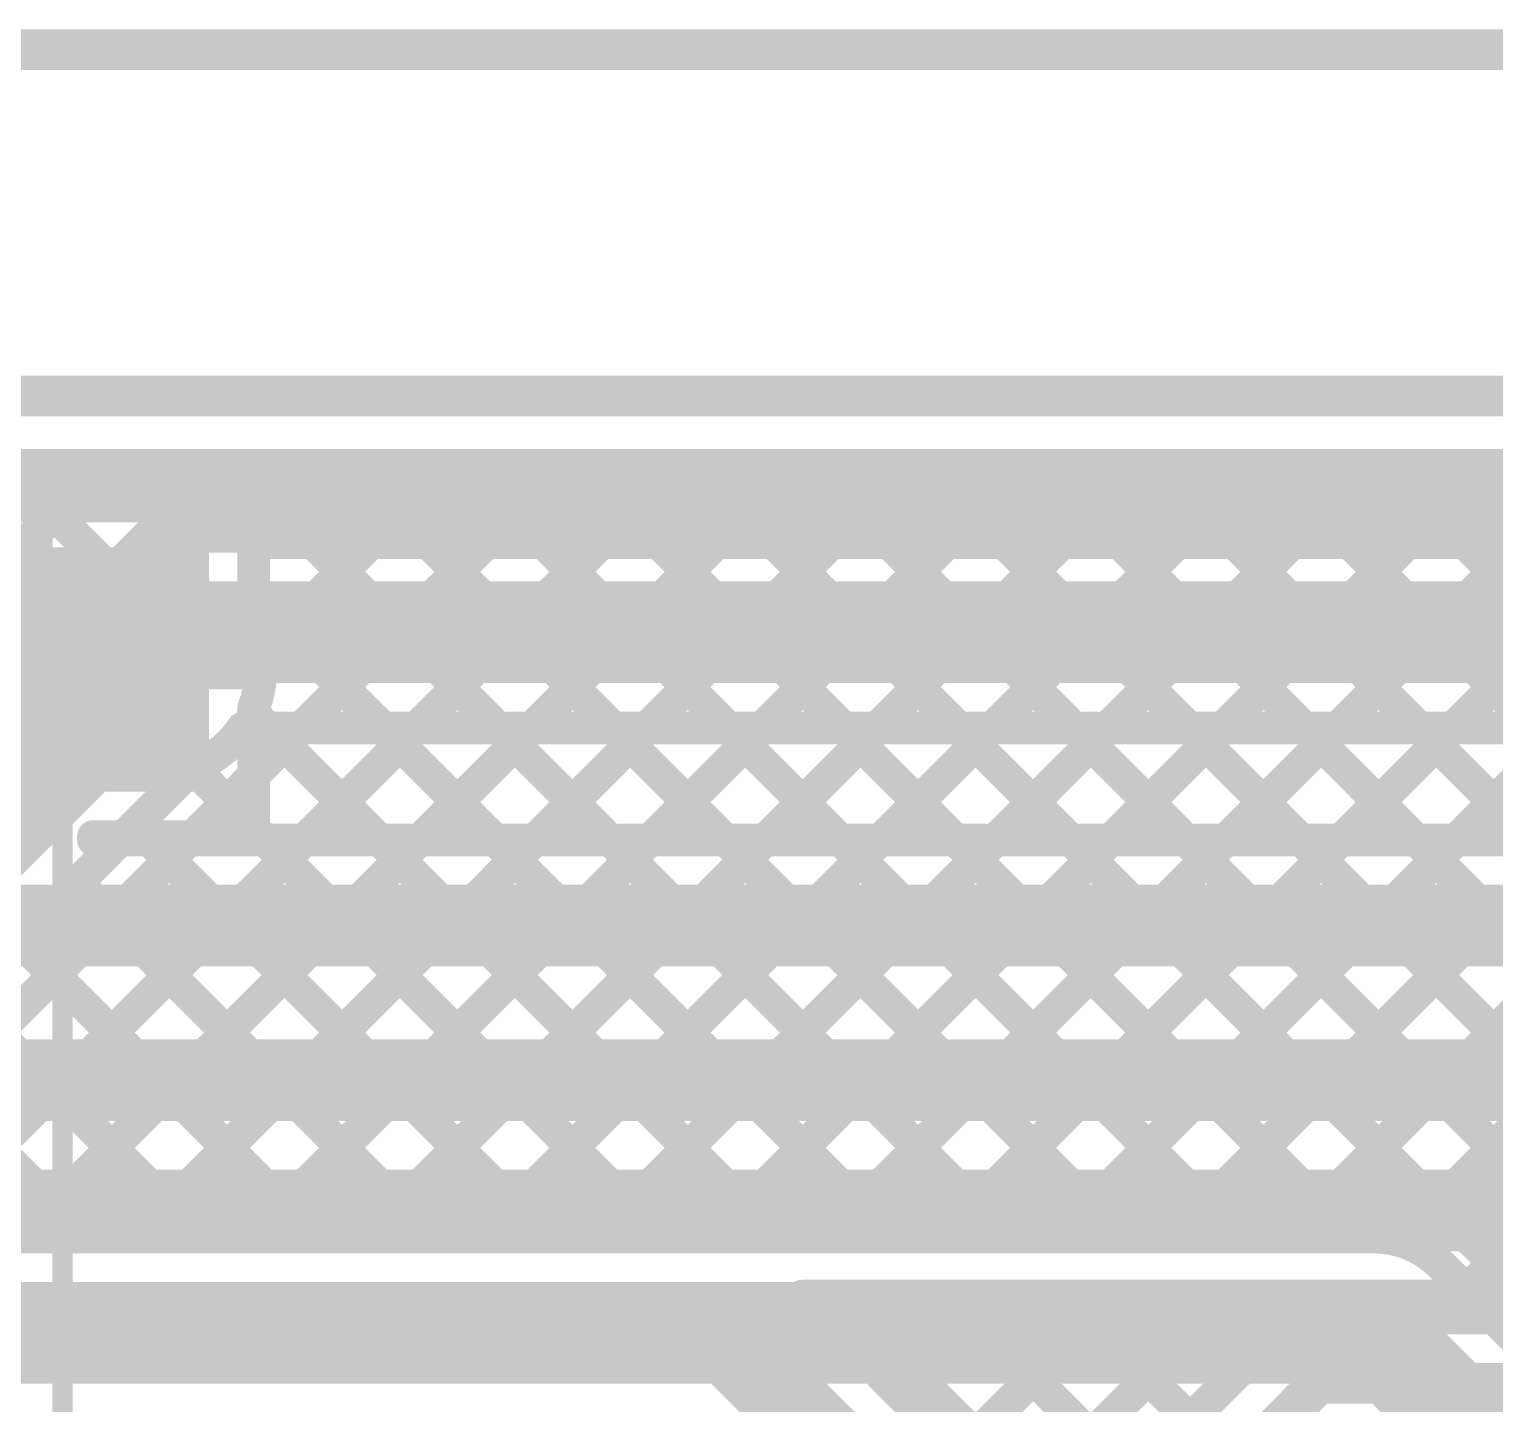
# Model space of a CAD drawing. Header units: millimetres. Extents: x 0.84 to 3.69, y 1.83 to 3.72.
# Drawn here: x 2.7799 to 3.1398, y 3.3596 to 3.697 of the extents above; entities that cross this region are included whole.
import ezdxf

# ---------------------------------------------------------------- set-up
doc = ezdxf.new("R2010")
doc.units = ezdxf.units.MM
doc.header["$MEASUREMENT"] = 0
for name, color, linetype in [('BottomLayer', 5, 'Continuous'), ('BottomSolder', 6, 'Continuous'), ('Mechanical1', 6, 'Continuous'), ('Mechanical2', 216, 'Continuous'), ('MultiLayer', 9, 'Continuous'), ('TopLayer', 1, 'Continuous'), ('TopOverlay', 2, 'Continuous'), ('TopPaste', 8, 'Continuous'), ('TopSolder', 216, 'Continuous'), ('ViaHoleLayer', 16, 'Continuous')]:
    doc.layers.add(name, color=color, linetype=linetype)

# ---------------------------------------------------------------- blocks, each defined once
blk = doc.blocks.new('24_TSSOP_33')
at = {"layer": 'TopLayer'}
for points in [[(-0.1437, 0.13189), (-0.08465, 0.13189), (-0.1437, 0.14961), (-0.08465, 0.14961)], [(0.08465, 0.13189), (0.1437, 0.13189), (0.08465, 0.14961), (0.1437, 0.14961)], [(-0.1437, 0.1063), (-0.08465, 0.1063), (-0.1437, 0.12402), (-0.08465, 0.12402)], [(0.08465, 0.1063), (0.1437, 0.1063), (0.08465, 0.12402), (0.1437, 0.12402)], [(-0.1437, 0.08071), (-0.08465, 0.08071), (-0.1437, 0.09843), (-0.08465, 0.09843)], [(0.08465, 0.08071), (0.1437, 0.08071), (0.08465, 0.09843), (0.1437, 0.09843)], [(-0.1437, 0.05512), (-0.08465, 0.05512), (-0.1437, 0.07283), (-0.08465, 0.07283)], [(0.08465, 0.05512), (0.1437, 0.05512), (0.08465, 0.07283), (0.1437, 0.07283)], [(-0.1437, 0.02953), (-0.08465, 0.02953), (-0.1437, 0.04724), (-0.08465, 0.04724)], [(0.08465, 0.02953), (0.1437, 0.02953), (0.08465, 0.04724), (0.1437, 0.04724)], [(-0.1437, 0.00394), (-0.08465, 0.00394), (-0.1437, 0.02165), (-0.08465, 0.02165)], [(0.08465, 0.00394), (0.1437, 0.00394), (0.08465, 0.02165), (0.1437, 0.02165)], [(-0.1437, -0.02165), (-0.08465, -0.02165), (-0.1437, -0.00394), (-0.08465, -0.00394)], [(0.08465, -0.02165), (0.1437, -0.02165), (0.08465, -0.00394), (0.1437, -0.00394)], [(-0.1437, -0.04724), (-0.08465, -0.04724), (-0.1437, -0.02953), (-0.08465, -0.02953)], [(0.08465, -0.04724), (0.1437, -0.04724), (0.08465, -0.02953), (0.1437, -0.02953)], [(-0.1437, -0.07283), (-0.08465, -0.07283), (-0.1437, -0.05512), (-0.08465, -0.05512)], [(0.08465, -0.07283), (0.1437, -0.07283), (0.08465, -0.05512), (0.1437, -0.05512)], [(-0.1437, -0.09843), (-0.08465, -0.09843), (-0.1437, -0.08071), (-0.08465, -0.08071)], [(0.08465, -0.09843), (0.1437, -0.09843), (0.08465, -0.08071), (0.1437, -0.08071)], [(-0.1437, -0.12402), (-0.08465, -0.12402), (-0.1437, -0.1063), (-0.08465, -0.1063)], [(0.08465, -0.12402), (0.1437, -0.12402), (0.08465, -0.1063), (0.1437, -0.1063)], [(-0.1437, -0.14961), (-0.08465, -0.14961), (-0.1437, -0.13189), (-0.08465, -0.13189)], [(0.08465, -0.14961), (0.1437, -0.14961), (0.08465, -0.13189), (0.1437, -0.13189)]]:
    blk.add_solid(points, dxfattribs=at)
at = {"layer": 'TopOverlay', "const_width": 0.005}
for points in [[(-0.079, 0.156), (0.077, 0.156)], [(-0.079, -0.156), (0.077, -0.156)]]:
    blk.add_lwpolyline(points, dxfattribs=at)
at = {"layer": 'TopOverlay'}
for points, const_width in [([(-0.08025, 0.156, 1), (-0.07775, 0.156, 1)], 0.0025), ([(0.07575, 0.156, 1), (0.07825, 0.156, 1)], 0.0025), ([(-0.15253, 0.143, 1), (-0.16147, 0.143, 1)], 0.01), ([(-0.16397, 0.143, 1), (-0.15897, 0.143, 1)], 0.005), ([(-0.15503, 0.143, 1), (-0.15003, 0.143, 1)], 0.005), ([(-0.08025, -0.156, 1), (-0.07775, -0.156, 1)], 0.0025), ([(0.07575, -0.156, 1), (0.07825, -0.156, 1)], 0.0025)]:
    blk.add_lwpolyline(points, format="xyb", close=True, dxfattribs=dict(at, const_width=const_width))
at = {"layer": 'TopPaste'}
for points in [[(-0.1437, 0.13189), (-0.08465, 0.13189), (-0.1437, 0.14961), (-0.08465, 0.14961)], [(0.08465, 0.13189), (0.1437, 0.13189), (0.08465, 0.14961), (0.1437, 0.14961)], [(-0.1437, 0.1063), (-0.08465, 0.1063), (-0.1437, 0.12402), (-0.08465, 0.12402)], [(0.08465, 0.1063), (0.1437, 0.1063), (0.08465, 0.12402), (0.1437, 0.12402)], [(-0.1437, 0.08071), (-0.08465, 0.08071), (-0.1437, 0.09843), (-0.08465, 0.09843)], [(0.08465, 0.08071), (0.1437, 0.08071), (0.08465, 0.09843), (0.1437, 0.09843)], [(-0.1437, 0.05512), (-0.08465, 0.05512), (-0.1437, 0.07283), (-0.08465, 0.07283)], [(0.08465, 0.05512), (0.1437, 0.05512), (0.08465, 0.07283), (0.1437, 0.07283)], [(-0.1437, 0.02953), (-0.08465, 0.02953), (-0.1437, 0.04724), (-0.08465, 0.04724)], [(0.08465, 0.02953), (0.1437, 0.02953), (0.08465, 0.04724), (0.1437, 0.04724)], [(-0.1437, 0.00394), (-0.08465, 0.00394), (-0.1437, 0.02165), (-0.08465, 0.02165)], [(0.08465, 0.00394), (0.1437, 0.00394), (0.08465, 0.02165), (0.1437, 0.02165)], [(-0.1437, -0.02165), (-0.08465, -0.02165), (-0.1437, -0.00394), (-0.08465, -0.00394)], [(0.08465, -0.02165), (0.1437, -0.02165), (0.08465, -0.00394), (0.1437, -0.00394)], [(-0.1437, -0.04724), (-0.08465, -0.04724), (-0.1437, -0.02953), (-0.08465, -0.02953)], [(0.08465, -0.04724), (0.1437, -0.04724), (0.08465, -0.02953), (0.1437, -0.02953)], [(-0.1437, -0.07283), (-0.08465, -0.07283), (-0.1437, -0.05512), (-0.08465, -0.05512)], [(0.08465, -0.07283), (0.1437, -0.07283), (0.08465, -0.05512), (0.1437, -0.05512)], [(-0.1437, -0.09843), (-0.08465, -0.09843), (-0.1437, -0.08071), (-0.08465, -0.08071)], [(0.08465, -0.09843), (0.1437, -0.09843), (0.08465, -0.08071), (0.1437, -0.08071)], [(-0.1437, -0.12402), (-0.08465, -0.12402), (-0.1437, -0.1063), (-0.08465, -0.1063)], [(0.08465, -0.12402), (0.1437, -0.12402), (0.08465, -0.1063), (0.1437, -0.1063)], [(-0.1437, -0.14961), (-0.08465, -0.14961), (-0.1437, -0.13189), (-0.08465, -0.13189)], [(0.08465, -0.14961), (0.1437, -0.14961), (0.08465, -0.13189), (0.1437, -0.13189)]]:
    blk.add_solid(points, dxfattribs=at)
at = {"layer": 'TopSolder'}
for points in [[(-0.1477, 0.12789), (-0.08065, 0.12789), (-0.1477, 0.15361), (-0.08065, 0.15361)], [(0.08065, 0.12789), (0.1477, 0.12789), (0.08065, 0.15361), (0.1477, 0.15361)], [(-0.1477, 0.1023), (-0.08065, 0.1023), (-0.1477, 0.12802), (-0.08065, 0.12802)], [(0.08065, 0.1023), (0.1477, 0.1023), (0.08065, 0.12802), (0.1477, 0.12802)], [(-0.1477, 0.07671), (-0.08065, 0.07671), (-0.1477, 0.10243), (-0.08065, 0.10243)], [(0.08065, 0.07671), (0.1477, 0.07671), (0.08065, 0.10243), (0.1477, 0.10243)], [(-0.1477, 0.05112), (-0.08065, 0.05112), (-0.1477, 0.07683), (-0.08065, 0.07683)], [(0.08065, 0.05112), (0.1477, 0.05112), (0.08065, 0.07683), (0.1477, 0.07683)], [(-0.1477, 0.02553), (-0.08065, 0.02553), (-0.1477, 0.05124), (-0.08065, 0.05124)], [(0.08065, 0.02553), (0.1477, 0.02553), (0.08065, 0.05124), (0.1477, 0.05124)], [(-0.1477, -0.00006), (-0.08065, -0.00006), (-0.1477, 0.02565), (-0.08065, 0.02565)], [(0.08065, -0.00006), (0.1477, -0.00006), (0.08065, 0.02565), (0.1477, 0.02565)], [(-0.1477, -0.02565), (-0.08065, -0.02565), (-0.1477, 0.00006), (-0.08065, 0.00006)], [(0.08065, -0.02565), (0.1477, -0.02565), (0.08065, 0.00006), (0.1477, 0.00006)], [(-0.1477, -0.05124), (-0.08065, -0.05124), (-0.1477, -0.02553), (-0.08065, -0.02553)], [(0.08065, -0.05124), (0.1477, -0.05124), (0.08065, -0.02553), (0.1477, -0.02553)], [(-0.1477, -0.07683), (-0.08065, -0.07683), (-0.1477, -0.05112), (-0.08065, -0.05112)], [(0.08065, -0.07683), (0.1477, -0.07683), (0.08065, -0.05112), (0.1477, -0.05112)], [(-0.1477, -0.10243), (-0.08065, -0.10243), (-0.1477, -0.07671), (-0.08065, -0.07671)], [(0.08065, -0.10243), (0.1477, -0.10243), (0.08065, -0.07671), (0.1477, -0.07671)], [(-0.1477, -0.12802), (-0.08065, -0.12802), (-0.1477, -0.1023), (-0.08065, -0.1023)], [(0.08065, -0.12802), (0.1477, -0.12802), (0.08065, -0.1023), (0.1477, -0.1023)], [(-0.1477, -0.15361), (-0.08065, -0.15361), (-0.1477, -0.12789), (-0.08065, -0.12789)], [(0.08065, -0.15361), (0.1477, -0.15361), (0.08065, -0.12789), (0.1477, -0.12789)]]:
    blk.add_solid(points, dxfattribs=at)

msp = doc.modelspace()

# ---------------------------------------------------------------- linework, layer by layer
at = {"layer": 'BottomLayer'}
for points, const_width in [([(2.56471, 3.58), (3.40422, 3.58)], 0.008), ([(2.70254, 3.4945), (2.78804, 3.58)], 0.008), ([(2.75568, 3.58), (2.78672, 3.54896)], 0.008), ([(2.78396, 3.58), (2.80042, 3.56354)], 0.008), ([(2.79936, 3.56304), (2.81633, 3.58)], 0.008), ([(2.81225, 3.58), (2.81975, 3.5725)], 0.008), ([(2.83711, 3.5725), (2.84461, 3.58)], 0.008), ([(2.84053, 3.58), (2.84803, 3.5725)], 0.008), ([(2.86539, 3.5725), (2.87289, 3.58)], 0.008), ([(2.86881, 3.58), (2.87632, 3.5725)], 0.008), ([(2.89368, 3.5725), (2.90118, 3.58)], 0.008), ([(2.8971, 3.58), (2.9046, 3.5725)], 0.008), ([(2.92196, 3.5725), (2.92946, 3.58)], 0.008), ([(2.92538, 3.58), (2.93288, 3.5725)], 0.008), ([(2.95025, 3.5725), (2.95775, 3.58)], 0.008), ([(2.95367, 3.58), (2.96117, 3.5725)], 0.008), ([(2.97853, 3.5725), (2.98603, 3.58)], 0.008), ([(2.98195, 3.58), (2.98945, 3.5725)], 0.008), ([(3.00681, 3.5725), (3.01432, 3.58)], 0.008), ([(3.01024, 3.58), (3.01774, 3.5725)], 0.008), ([(3.0351, 3.5725), (3.0426, 3.58)], 0.008), ([(3.03852, 3.58), (3.04602, 3.5725)], 0.008), ([(3.06338, 3.5725), (3.07088, 3.58)], 0.008), ([(3.0668, 3.58), (3.07431, 3.5725)], 0.008), ([(3.09167, 3.5725), (3.09917, 3.58)], 0.008), ([(3.09509, 3.58), (3.10259, 3.5725)], 0.008), ([(3.11995, 3.5725), (3.12745, 3.58)], 0.008), ([(3.12337, 3.58), (3.13087, 3.5725)], 0.008), ([(2.82, 3.5725), (3.39744, 3.5725)], 0.008), ([(2.811, 3.54), (2.811, 3.56181)], 0.01), ([(2.811, 3.54), (2.82, 3.549)], 0.025), ([(2.82, 3.549), (3.431, 3.549)], 0.025), ([(2.73082, 3.4945), (2.78796, 3.55164)], 0.008), ([(2.73227, 3.4945), (2.78683, 3.54907)], 0.008), ([(2.742, 3.471), (2.811, 3.54)], 0.025), ([(2.78919, 3.54), (2.811, 3.54)], 0.01), ([(2.811, 3.51819), (2.811, 3.54)], 0.01), ([(2.72168, 3.4005), (2.84668, 3.5255)], 0.008), ([(2.74996, 3.4005), (2.87496, 3.5255)], 0.008), ([(2.77825, 3.4005), (2.90325, 3.5255)], 0.008), ([(2.80653, 3.4005), (2.93153, 3.5255)], 0.008), ([(2.83235, 3.5255), (3.39744, 3.5255)], 0.008), ([(2.83481, 3.4005), (2.95981, 3.5255)], 0.008), ([(2.83846, 3.5255), (2.96346, 3.4005)], 0.008), ([(2.8631, 3.4005), (2.9881, 3.5255)], 0.008), ([(2.86675, 3.5255), (2.99175, 3.4005)], 0.008), ([(2.89138, 3.4005), (3.01638, 3.5255)], 0.008), ([(2.89503, 3.5255), (3.02003, 3.4005)], 0.008), ([(2.91967, 3.4005), (3.04467, 3.5255)], 0.008), ([(2.92332, 3.5255), (3.04831, 3.4005)], 0.008), ([(2.94795, 3.4005), (3.07295, 3.5255)], 0.008), ([(2.9516, 3.5255), (3.0766, 3.4005)], 0.008), ([(2.97624, 3.4005), (3.10124, 3.5255)], 0.008), ([(2.97988, 3.5255), (3.10488, 3.4005)], 0.008), ([(3.00452, 3.4005), (3.12952, 3.5255)], 0.008), ([(3.00817, 3.5255), (3.20817, 3.3255)], 0.008), ([(3.03281, 3.4005), (3.1578, 3.5255)], 0.008), ([(3.03645, 3.5255), (3.20896, 3.35299)], 0.008), ([(3.06109, 3.4005), (3.18609, 3.5255)], 0.008), ([(3.06474, 3.5255), (3.21106, 3.37918)], 0.008), ([(3.08937, 3.4005), (3.21437, 3.5255)], 0.008), ([(3.09302, 3.5255), (3.23127, 3.38725)], 0.008), ([(3.11669, 3.39953), (3.24266, 3.5255)], 0.008), ([(3.12131, 3.5255), (3.26294, 3.38387)], 0.008), ([(3.13284, 3.3874), (3.27094, 3.5255)], 0.008), ([(2.75863, 3.4544), (2.82007, 3.51583)], 0.008), ([(2.81996, 3.51572), (2.93518, 3.4005)], 0.008), ([(2.80581, 3.50158), (2.90689, 3.4005)], 0.008), ([(2.79167, 3.48744), (2.87861, 3.4005)], 0.008), ([(2.77753, 3.4733), (2.85032, 3.4005)], 0.008), ([(2.76339, 3.45915), (2.82204, 3.4005)], 0.008), ([(2.74635, 3.44791), (2.79376, 3.4005)], 0.008), ([(2.659, 3.4005), (3.11, 3.4005)], 0.008), ([(3.12663, 3.3936), (3.19473, 3.3255)], 0.008), ([(2.659, 3.377), (3.11, 3.377)], 0.025), ([(3.11, 3.377), (3.185, 3.302)], 0.025)]:
    msp.add_lwpolyline(points, dxfattribs=dict(at, const_width=const_width))
for points, const_width in [([(2.78196, 3.58, 1), (2.78596, 3.58, 1)], 0.004), ([(2.78604, 3.58, 1), (2.79004, 3.58, 1)], 0.004), ([(2.81025, 3.58, 1), (2.81425, 3.58, 1)], 0.004), ([(2.81433, 3.58, 1), (2.81833, 3.58, 1)], 0.004), ([(2.83853, 3.58, 1), (2.84253, 3.58, 1)], 0.004), ([(2.84261, 3.58, 1), (2.84661, 3.58, 1)], 0.004), ([(2.86681, 3.58, 1), (2.87081, 3.58, 1)], 0.004), ([(2.87089, 3.58, 1), (2.87489, 3.58, 1)], 0.004), ([(2.8951, 3.58, 1), (2.8991, 3.58, 1)], 0.004), ([(2.89918, 3.58, 1), (2.90318, 3.58, 1)], 0.004), ([(2.92338, 3.58, 1), (2.92738, 3.58, 1)], 0.004), ([(2.92746, 3.58, 1), (2.93146, 3.58, 1)], 0.004), ([(2.95167, 3.58, 1), (2.95567, 3.58, 1)], 0.004), ([(2.95575, 3.58, 1), (2.95975, 3.58, 1)], 0.004), ([(2.97995, 3.58, 1), (2.98395, 3.58, 1)], 0.004), ([(2.98403, 3.58, 1), (2.98803, 3.58, 1)], 0.004), ([(3.00824, 3.58, 1), (3.01224, 3.58, 1)], 0.004), ([(3.01232, 3.58, 1), (3.01632, 3.58, 1)], 0.004), ([(3.03652, 3.58, 1), (3.04052, 3.58, 1)], 0.004), ([(3.0406, 3.58, 1), (3.0446, 3.58, 1)], 0.004), ([(3.0648, 3.58, 1), (3.0688, 3.58, 1)], 0.004), ([(3.06888, 3.58, 1), (3.07288, 3.58, 1)], 0.004), ([(3.09309, 3.58, 1), (3.09709, 3.58, 1)], 0.004), ([(3.09717, 3.58, 1), (3.10117, 3.58, 1)], 0.004), ([(3.12137, 3.58, 1), (3.12537, 3.58, 1)], 0.004), ([(3.12545, 3.58, 1), (3.12945, 3.58, 1)], 0.004), ([(2.81775, 3.5725, 1), (2.82175, 3.5725, 1)], 0.004), ([(2.818, 3.5725, 1), (2.822, 3.5725, 1)], 0.004), ([(2.818, 3.5725, 1), (2.822, 3.5725, 1)], 0.004), ([(2.818, 3.5725, 1), (2.822, 3.5725, 1)], 0.004), ([(2.83511, 3.5725, 1), (2.83911, 3.5725, 1)], 0.004), ([(2.84603, 3.5725, 1), (2.85003, 3.5725, 1)], 0.004), ([(2.86339, 3.5725, 1), (2.86739, 3.5725, 1)], 0.004), ([(2.87432, 3.5725, 1), (2.87832, 3.5725, 1)], 0.004), ([(2.89168, 3.5725, 1), (2.89568, 3.5725, 1)], 0.004), ([(2.9026, 3.5725, 1), (2.9066, 3.5725, 1)], 0.004), ([(2.91996, 3.5725, 1), (2.92396, 3.5725, 1)], 0.004), ([(2.93088, 3.5725, 1), (2.93488, 3.5725, 1)], 0.004), ([(2.94825, 3.5725, 1), (2.95225, 3.5725, 1)], 0.004), ([(2.95917, 3.5725, 1), (2.96317, 3.5725, 1)], 0.004), ([(2.97653, 3.5725, 1), (2.98053, 3.5725, 1)], 0.004), ([(2.98745, 3.5725, 1), (2.99145, 3.5725, 1)], 0.004), ([(3.00481, 3.5725, 1), (3.00881, 3.5725, 1)], 0.004), ([(3.01574, 3.5725, 1), (3.01974, 3.5725, 1)], 0.004), ([(3.0331, 3.5725, 1), (3.0371, 3.5725, 1)], 0.004), ([(3.04402, 3.5725, 1), (3.04802, 3.5725, 1)], 0.004), ([(3.06138, 3.5725, 1), (3.06538, 3.5725, 1)], 0.004), ([(3.07231, 3.5725, 1), (3.07631, 3.5725, 1)], 0.004), ([(3.08967, 3.5725, 1), (3.09367, 3.5725, 1)], 0.004), ([(3.10059, 3.5725, 1), (3.10459, 3.5725, 1)], 0.004), ([(3.11795, 3.5725, 1), (3.12195, 3.5725, 1)], 0.004), ([(3.12887, 3.5725, 1), (3.13287, 3.5725, 1)], 0.004), ([(2.79736, 3.56304, 1), (2.80136, 3.56304, 1)], 0.004), ([(2.79842, 3.56354, 1), (2.80242, 3.56354, 1)], 0.004), ([(2.79993, 3.56417, 1), (2.80393, 3.56417, 1)], 0.004), ([(2.80137, 3.5656, 1), (2.80537, 3.5656, 1)], 0.004), ([(2.80138, 3.56562, 1), (2.80538, 3.56562, 1)], 0.004), ([(2.8085, 3.56181, 1), (2.8135, 3.56181, 1)], 0.005), ([(2.81375, 3.549, 1), (2.82625, 3.549, 1)], 0.0125), ([(2.81375, 3.549, 1), (2.82625, 3.549, 1)], 0.0125), ([(2.78472, 3.54896, 1), (2.78872, 3.54896, 1)], 0.004), ([(2.78483, 3.54907, 1), (2.78883, 3.54907, 1)], 0.004), ([(2.78483, 3.54907, 1), (2.78883, 3.54907, 1)], 0.004), ([(2.78596, 3.55164, 1), (2.78996, 3.55164, 1)], 0.004), ([(2.80475, 3.54, 1), (2.81725, 3.54, 1)], 0.0125), ([(2.80475, 3.54, 1), (2.81725, 3.54, 1)], 0.0125), ([(2.80509, 3.54, 1), (2.81691, 3.54, 1)], 0.01181), ([(2.78669, 3.54, 1), (2.79169, 3.54, 1)], 0.005), ([(2.8085, 3.54, 1), (2.8135, 3.54, 1)], 0.005), ([(2.8085, 3.54, 1), (2.8135, 3.54, 1)], 0.005), ([(2.8085, 3.54, 1), (2.8135, 3.54, 1)], 0.005), ([(2.83035, 3.5255, 1), (2.83435, 3.5255, 1)], 0.004), ([(2.83035, 3.5255, 1), (2.83435, 3.5255, 1)], 0.004), ([(2.83646, 3.5255, 1), (2.84046, 3.5255, 1)], 0.004), ([(2.84468, 3.5255, 1), (2.84868, 3.5255, 1)], 0.004), ([(2.86475, 3.5255, 1), (2.86875, 3.5255, 1)], 0.004), ([(2.87296, 3.5255, 1), (2.87696, 3.5255, 1)], 0.004), ([(2.89303, 3.5255, 1), (2.89703, 3.5255, 1)], 0.004), ([(2.90125, 3.5255, 1), (2.90525, 3.5255, 1)], 0.004), ([(2.92132, 3.5255, 1), (2.92532, 3.5255, 1)], 0.004), ([(2.92953, 3.5255, 1), (2.93353, 3.5255, 1)], 0.004), ([(2.9496, 3.5255, 1), (2.9536, 3.5255, 1)], 0.004), ([(2.95781, 3.5255, 1), (2.96181, 3.5255, 1)], 0.004), ([(2.97788, 3.5255, 1), (2.98188, 3.5255, 1)], 0.004), ([(2.9861, 3.5255, 1), (2.9901, 3.5255, 1)], 0.004), ([(3.00617, 3.5255, 1), (3.01017, 3.5255, 1)], 0.004), ([(3.01438, 3.5255, 1), (3.01838, 3.5255, 1)], 0.004), ([(3.03445, 3.5255, 1), (3.03845, 3.5255, 1)], 0.004), ([(3.04267, 3.5255, 1), (3.04667, 3.5255, 1)], 0.004), ([(3.06274, 3.5255, 1), (3.06674, 3.5255, 1)], 0.004), ([(3.07095, 3.5255, 1), (3.07495, 3.5255, 1)], 0.004), ([(3.09102, 3.5255, 1), (3.09502, 3.5255, 1)], 0.004), ([(3.09924, 3.5255, 1), (3.10324, 3.5255, 1)], 0.004), ([(3.11931, 3.5255, 1), (3.12331, 3.5255, 1)], 0.004), ([(3.12752, 3.5255, 1), (3.13152, 3.5255, 1)], 0.004), ([(2.8085, 3.51819, 1), (2.8135, 3.51819, 1)], 0.005), ([(2.81796, 3.51572, 1), (2.82196, 3.51572, 1)], 0.004), ([(2.81807, 3.51583, 1), (2.82207, 3.51583, 1)], 0.004), ([(2.81807, 3.51583, 1), (2.82207, 3.51583, 1)], 0.004), ([(2.80381, 3.50158, 1), (2.80781, 3.50158, 1)], 0.004), ([(2.78967, 3.48744, 1), (2.79367, 3.48744, 1)], 0.004), ([(2.77553, 3.4733, 1), (2.77953, 3.4733, 1)], 0.004), ([(2.77625, 3.4005, 1), (2.78025, 3.4005, 1)], 0.004), ([(2.79176, 3.4005, 1), (2.79576, 3.4005, 1)], 0.004), ([(2.80453, 3.4005, 1), (2.80853, 3.4005, 1)], 0.004), ([(2.82004, 3.4005, 1), (2.82404, 3.4005, 1)], 0.004), ([(2.83282, 3.4005, 1), (2.83682, 3.4005, 1)], 0.004), ([(2.84832, 3.4005, 1), (2.85232, 3.4005, 1)], 0.004), ([(2.8611, 3.4005, 1), (2.8651, 3.4005, 1)], 0.004), ([(2.87661, 3.4005, 1), (2.88061, 3.4005, 1)], 0.004), ([(2.88938, 3.4005, 1), (2.89338, 3.4005, 1)], 0.004), ([(2.90489, 3.4005, 1), (2.90889, 3.4005, 1)], 0.004), ([(2.91767, 3.4005, 1), (2.92167, 3.4005, 1)], 0.004), ([(2.93318, 3.4005, 1), (2.93718, 3.4005, 1)], 0.004), ([(2.94595, 3.4005, 1), (2.94995, 3.4005, 1)], 0.004), ([(2.96146, 3.4005, 1), (2.96546, 3.4005, 1)], 0.004), ([(2.97424, 3.4005, 1), (2.97824, 3.4005, 1)], 0.004), ([(2.98975, 3.4005, 1), (2.99375, 3.4005, 1)], 0.004), ([(3.00252, 3.4005, 1), (3.00652, 3.4005, 1)], 0.004), ([(3.01803, 3.4005, 1), (3.02203, 3.4005, 1)], 0.004), ([(3.03081, 3.4005, 1), (3.03481, 3.4005, 1)], 0.004), ([(3.04631, 3.4005, 1), (3.05031, 3.4005, 1)], 0.004), ([(3.05909, 3.4005, 1), (3.06309, 3.4005, 1)], 0.004), ([(3.0746, 3.4005, 1), (3.0786, 3.4005, 1)], 0.004), ([(3.08737, 3.4005, 1), (3.09137, 3.4005, 1)], 0.004), ([(3.10288, 3.4005, 1), (3.10688, 3.4005, 1)], 0.004), ([(3.108, 3.4005, 1), (3.112, 3.4005, 1)], 0.004), ([(3.108, 3.4005, 1), (3.112, 3.4005, 1)], 0.004), ([(3.108, 3.4005, 1), (3.112, 3.4005, 1)], 0.004), ([(3.11469, 3.39953, 1), (3.11869, 3.39953, 1)], 0.004), ([(3.12462, 3.39362, 1), (3.12862, 3.39362, 1)], 0.004), ([(3.12463, 3.3936, 1), (3.12863, 3.3936, 1)], 0.004), ([(3.12463, 3.3936, 1), (3.12863, 3.3936, 1)], 0.004), ([(3.13084, 3.3874, 1), (3.13484, 3.3874, 1)], 0.004), ([(3.10375, 3.377, 1), (3.11625, 3.377, 1)], 0.0125), ([(3.10375, 3.377, 1), (3.11625, 3.377, 1)], 0.0125)]:
    msp.add_lwpolyline(points, format="xyb", close=True, dxfattribs=dict(at, const_width=const_width))
at = {"layer": 'BottomLayer', "const_width": 0.008}
for points in [[(2.80337, 3.5656, -0.199188), (2.82, 3.5725)], [(2.80338, 3.56562, -0.198912), (2.82, 3.5725)], [(2.78683, 3.54907, -0.216486), (2.80193, 3.56417)], [(2.83235, 3.5255, -0.155037), (2.82007, 3.51583)], [(3.11, 3.4005, -0.199188), (3.12663, 3.3936)], [(3.11, 3.4005, -0.198912), (3.12662, 3.39362)]]:
    msp.add_lwpolyline(points, format="xyb", dxfattribs=at)
at = {"layer": 'BottomSolder', "const_width": 0.00991}
msp.add_lwpolyline([(2.80605, 3.54, 1), (2.81595, 3.54, 1)], format="xyb", close=True, dxfattribs=at)
at = {"layer": 'Mechanical1', "const_width": 0.01}
msp.add_lwpolyline([(2.54441, 3.692), (3.548, 3.692)], dxfattribs=at)
at = {"layer": 'Mechanical2', "const_width": 0.01}
msp.add_lwpolyline([(1.001, 3.607), (3.548, 3.607)], dxfattribs=at)
at = {"layer": 'MultiLayer', "const_width": 0.01181}
msp.add_lwpolyline([(2.80509, 3.54, 1), (2.81691, 3.54, 1)], format="xyb", close=True, dxfattribs=at)
at = {"layer": 'TopLayer'}
for points, const_width in [([(2.579, 3.588), (3.292, 3.588)], 0.012), ([(2.835, 3.571), (3.28496, 3.571)], 0.008), ([(2.835, 3.51382), (2.89218, 3.571)], 0.008), ([(2.835, 3.5495), (2.835, 3.571)], 0.008), ([(2.83655, 3.54366), (2.86389, 3.571)], 0.008), ([(2.84746, 3.498), (2.92046, 3.571)], 0.008), ([(2.84953, 3.571), (2.92253, 3.498)], 0.008), ([(2.87575, 3.498), (2.94875, 3.571)], 0.008), ([(2.87781, 3.571), (2.95081, 3.498)], 0.008), ([(2.90403, 3.498), (2.97703, 3.571)], 0.008), ([(2.9061, 3.571), (2.9791, 3.498)], 0.008), ([(2.93232, 3.498), (3.00531, 3.571)], 0.008), ([(2.93438, 3.571), (3.00738, 3.498)], 0.008), ([(2.9606, 3.498), (3.0336, 3.571)], 0.008), ([(2.96267, 3.571), (3.03567, 3.498)], 0.008), ([(2.98888, 3.498), (3.06188, 3.571)], 0.008), ([(2.99095, 3.571), (3.06395, 3.498)], 0.008), ([(3.01717, 3.498), (3.09017, 3.571)], 0.008), ([(3.01924, 3.571), (3.09224, 3.498)], 0.008), ([(3.04545, 3.498), (3.11845, 3.571)], 0.008), ([(3.04752, 3.571), (3.12052, 3.498)], 0.008), ([(3.07374, 3.498), (3.14674, 3.571)], 0.008), ([(3.0758, 3.571), (3.1488, 3.498)], 0.008), ([(3.10202, 3.498), (3.17502, 3.571)], 0.008), ([(3.10409, 3.571), (3.17709, 3.498)], 0.008), ([(3.13031, 3.498), (3.20331, 3.571)], 0.008), ([(3.13237, 3.571), (3.20537, 3.498)], 0.008), ([(2.835, 3.55725), (2.89425, 3.498)], 0.008), ([(2.811, 3.54), (2.83281, 3.54)], 0.01), ([(2.835, 3.49883), (2.835, 3.5305)], 0.008), ([(2.835, 3.52896), (2.86596, 3.498)], 0.008), ([(2.79561, 3.49883), (2.835, 3.49883)], 0.008), ([(2.79561, 3.498), (3.25218, 3.498)], 0.008), ([(2.835, 3.50068), (2.83768, 3.498)], 0.008), ([(2.749, 3.477), (3.25218, 3.477)], 0.02), ([(2.756, 3.439), (3.25, 3.439)], 0.02), ([(2.769, 3.407), (3.24382, 3.407)], 0.02), ([(2.94887, 3.26), (3.07487, 3.386)], 0.008), ([(2.9697, 3.386), (3.2207, 3.386)], 0.008), ([(2.9697, 3.386), (2.99855, 3.35715)], 0.008), ([(2.97796, 3.386), (3.03667, 3.32729)], 0.008), ([(2.97986, 3.37584), (2.99002, 3.386)], 0.008), ([(2.994, 3.3617), (3.01831, 3.386)], 0.008), ([(3.00625, 3.386), (3.05081, 3.34144)], 0.008), ([(3.00908, 3.3485), (3.04659, 3.386)], 0.008), ([(3.03453, 3.386), (3.06495, 3.35558)], 0.008), ([(3.06281, 3.386), (3.07909, 3.36972)], 0.008), ([(3.0911, 3.386), (3.0965, 3.3806)], 0.008), ([(3.09776, 3.3806), (3.10316, 3.386)], 0.008), ([(3.11938, 3.386), (3.12479, 3.3806)], 0.008), ([(3.12604, 3.3806), (3.13144, 3.386)], 0.008), ([(2.765, 3.376), (2.95, 3.376)], 0.02), ([(2.95, 3.376), (2.99, 3.336)], 0.02), ([(3.0966, 3.3806), (3.21234, 3.3806)], 0.008), ([(2.96937, 3.26), (3.08527, 3.3759)], 0.008), ([(2.976, 3.244), (3.0966, 3.3646)], 0.01), ([(3.0966, 3.3646), (3.2286, 3.3646)], 0.01)]:
    msp.add_lwpolyline(points, dxfattribs=dict(at, const_width=const_width))
for points, const_width in [([(2.833, 3.571, 1), (2.837, 3.571, 1)], 0.004), ([(2.833, 3.571, 1), (2.837, 3.571, 1)], 0.004), ([(2.84753, 3.571, 1), (2.85153, 3.571, 1)], 0.004), ([(2.86189, 3.571, 1), (2.86589, 3.571, 1)], 0.004), ([(2.87581, 3.571, 1), (2.87981, 3.571, 1)], 0.004), ([(2.89018, 3.571, 1), (2.89418, 3.571, 1)], 0.004), ([(2.9041, 3.571, 1), (2.9081, 3.571, 1)], 0.004), ([(2.91846, 3.571, 1), (2.92246, 3.571, 1)], 0.004), ([(2.93238, 3.571, 1), (2.93638, 3.571, 1)], 0.004), ([(2.94675, 3.571, 1), (2.95075, 3.571, 1)], 0.004), ([(2.96067, 3.571, 1), (2.96467, 3.571, 1)], 0.004), ([(2.97503, 3.571, 1), (2.97903, 3.571, 1)], 0.004), ([(2.98895, 3.571, 1), (2.99295, 3.571, 1)], 0.004), ([(3.00332, 3.571, 1), (3.00732, 3.571, 1)], 0.004), ([(3.01724, 3.571, 1), (3.02124, 3.571, 1)], 0.004), ([(3.0316, 3.571, 1), (3.0356, 3.571, 1)], 0.004), ([(3.04552, 3.571, 1), (3.04952, 3.571, 1)], 0.004), ([(3.05988, 3.571, 1), (3.06388, 3.571, 1)], 0.004), ([(3.07381, 3.571, 1), (3.07781, 3.571, 1)], 0.004), ([(3.08817, 3.571, 1), (3.09217, 3.571, 1)], 0.004), ([(3.10209, 3.571, 1), (3.10609, 3.571, 1)], 0.004), ([(3.11645, 3.571, 1), (3.12045, 3.571, 1)], 0.004), ([(3.13037, 3.571, 1), (3.13437, 3.571, 1)], 0.004), ([(2.833, 3.55725, 1), (2.837, 3.55725, 1)], 0.004), ([(2.833, 3.5495, 1), (2.837, 3.5495, 1)], 0.004), ([(2.833, 3.5495, 1), (2.837, 3.5495, 1)], 0.004), ([(2.80509, 3.54, 1), (2.81691, 3.54, 1)], 0.01181), ([(2.83455, 3.54366, 1), (2.83855, 3.54366, 1)], 0.004), ([(2.8085, 3.54, 1), (2.8135, 3.54, 1)], 0.005), ([(2.83031, 3.54, 1), (2.83531, 3.54, 1)], 0.005), ([(2.83481, 3.54, 1), (2.83881, 3.54, 1)], 0.004), ([(2.83481, 3.54, 1), (2.83881, 3.54, 1)], 0.004), ([(2.833, 3.5305, 1), (2.837, 3.5305, 1)], 0.004), ([(2.833, 3.5305, 1), (2.837, 3.5305, 1)], 0.004), ([(2.833, 3.52896, 1), (2.837, 3.52896, 1)], 0.004), ([(2.833, 3.51382, 1), (2.837, 3.51382, 1)], 0.004), ([(2.79361, 3.49883, 1), (2.79761, 3.49883, 1)], 0.004), ([(2.79361, 3.498, 1), (2.79761, 3.498, 1)], 0.004), ([(2.833, 3.50068, 1), (2.837, 3.50068, 1)], 0.004), ([(2.833, 3.49883, 1), (2.837, 3.49883, 1)], 0.004), ([(2.833, 3.49883, 1), (2.837, 3.49883, 1)], 0.004), ([(2.83568, 3.498, 1), (2.83968, 3.498, 1)], 0.004), ([(2.84546, 3.498, 1), (2.84946, 3.498, 1)], 0.004), ([(2.86396, 3.498, 1), (2.86796, 3.498, 1)], 0.004), ([(2.87375, 3.498, 1), (2.87775, 3.498, 1)], 0.004), ([(2.89225, 3.498, 1), (2.89625, 3.498, 1)], 0.004), ([(2.90203, 3.498, 1), (2.90603, 3.498, 1)], 0.004), ([(2.92053, 3.498, 1), (2.92453, 3.498, 1)], 0.004), ([(2.93031, 3.498, 1), (2.93431, 3.498, 1)], 0.004), ([(2.94881, 3.498, 1), (2.95281, 3.498, 1)], 0.004), ([(2.9586, 3.498, 1), (2.9626, 3.498, 1)], 0.004), ([(2.9771, 3.498, 1), (2.9811, 3.498, 1)], 0.004), ([(2.98688, 3.498, 1), (2.99088, 3.498, 1)], 0.004), ([(3.00538, 3.498, 1), (3.00938, 3.498, 1)], 0.004), ([(3.01517, 3.498, 1), (3.01917, 3.498, 1)], 0.004), ([(3.03367, 3.498, 1), (3.03767, 3.498, 1)], 0.004), ([(3.04345, 3.498, 1), (3.04745, 3.498, 1)], 0.004), ([(3.06195, 3.498, 1), (3.06595, 3.498, 1)], 0.004), ([(3.07174, 3.498, 1), (3.07574, 3.498, 1)], 0.004), ([(3.09024, 3.498, 1), (3.09424, 3.498, 1)], 0.004), ([(3.10002, 3.498, 1), (3.10402, 3.498, 1)], 0.004), ([(3.11852, 3.498, 1), (3.12252, 3.498, 1)], 0.004), ([(3.12831, 3.498, 1), (3.13231, 3.498, 1)], 0.004), ([(2.9677, 3.386, 1), (2.9717, 3.386, 1)], 0.004), ([(2.9677, 3.386, 1), (2.9717, 3.386, 1)], 0.004), ([(2.97596, 3.386, 1), (2.97996, 3.386, 1)], 0.004), ([(2.98802, 3.386, 1), (2.99202, 3.386, 1)], 0.004), ([(3.00425, 3.386, 1), (3.00825, 3.386, 1)], 0.004), ([(3.01631, 3.386, 1), (3.02031, 3.386, 1)], 0.004), ([(3.03253, 3.386, 1), (3.03653, 3.386, 1)], 0.004), ([(3.04459, 3.386, 1), (3.04859, 3.386, 1)], 0.004), ([(3.06081, 3.386, 1), (3.06481, 3.386, 1)], 0.004), ([(3.07287, 3.386, 1), (3.07687, 3.386, 1)], 0.004), ([(3.0891, 3.386, 1), (3.0931, 3.386, 1)], 0.004), ([(3.10116, 3.386, 1), (3.10516, 3.386, 1)], 0.004), ([(3.11738, 3.386, 1), (3.12138, 3.386, 1)], 0.004), ([(3.12944, 3.386, 1), (3.13344, 3.386, 1)], 0.004), ([(2.945, 3.376, 1), (2.955, 3.376, 1)], 0.01), ([(2.945, 3.376, 1), (2.955, 3.376, 1)], 0.01), ([(3.0945, 3.3806, 1), (3.0985, 3.3806, 1)], 0.004), ([(3.0946, 3.3806, 1), (3.0986, 3.3806, 1)], 0.004), ([(3.0946, 3.3806, 1), (3.0986, 3.3806, 1)], 0.004), ([(3.0946, 3.3806, 1), (3.0986, 3.3806, 1)], 0.004), ([(3.09576, 3.3806, 1), (3.09976, 3.3806, 1)], 0.004), ([(3.12278, 3.3806, 1), (3.12678, 3.3806, 1)], 0.004), ([(3.12404, 3.3806, 1), (3.12804, 3.3806, 1)], 0.004), ([(2.97786, 3.37584, 1), (2.98186, 3.37584, 1)], 0.004), ([(3.08327, 3.3759, 1), (3.08727, 3.3759, 1)], 0.004), ([(3.08327, 3.3759, 1), (3.08727, 3.3759, 1)], 0.004), ([(3.08328, 3.37591, 1), (3.08728, 3.37591, 1)], 0.004), ([(3.07709, 3.36972, 1), (3.08109, 3.36972, 1)], 0.004), ([(3.0941, 3.3646, 1), (3.0991, 3.3646, 1)], 0.005), ([(3.0941, 3.3646, 1), (3.0991, 3.3646, 1)], 0.005), ([(2.992, 3.3617, 1), (2.996, 3.3617, 1)], 0.004), ([(2.99655, 3.35715, 1), (3.00055, 3.35715, 1)], 0.004), ([(2.99655, 3.35715, 1), (3.00055, 3.35715, 1)], 0.004)]:
    msp.add_lwpolyline(points, format="xyb", close=True, dxfattribs=dict(at, const_width=const_width))
at = {"layer": 'TopLayer', "const_width": 0.008}
for points in [[(2.835, 3.5495, -0.094487), (2.83681, 3.54)], [(2.83681, 3.54, -0.094487), (2.835, 3.5305)], [(3.08527, 3.3759, -0.199231), (3.0966, 3.3806)], [(3.08528, 3.37591, -0.198912), (3.0966, 3.3806)], [(2.99855, 3.35715, -0.30566), (3.01281, 3.336)]]:
    msp.add_lwpolyline(points, format="xyb", dxfattribs=at)
at = {"layer": 'TopLayer'}
msp.add_solid([(2.824, 3.56983), (2.76325, 3.56983), (2.824, 3.50983), (2.76325, 3.50983)], dxfattribs=at)
at = {"layer": 'TopSolder', "const_width": 0.00991}
msp.add_lwpolyline([(2.80605, 3.54, 1), (2.81595, 3.54, 1)], format="xyb", close=True, dxfattribs=at)
at = {"layer": 'ViaHoleLayer', "const_width": 0.00591}
msp.add_lwpolyline([(2.80805, 3.54, 1), (2.81395, 3.54, 1)], format="xyb", close=True, dxfattribs=at)

# ---------------------------------------------------------------- block references
at = {"rotation": 90}
msp.add_blockref('24_TSSOP_33', (2.632, 3.426), dxfattribs=at)

doc.saveas('drawing.dxf')
